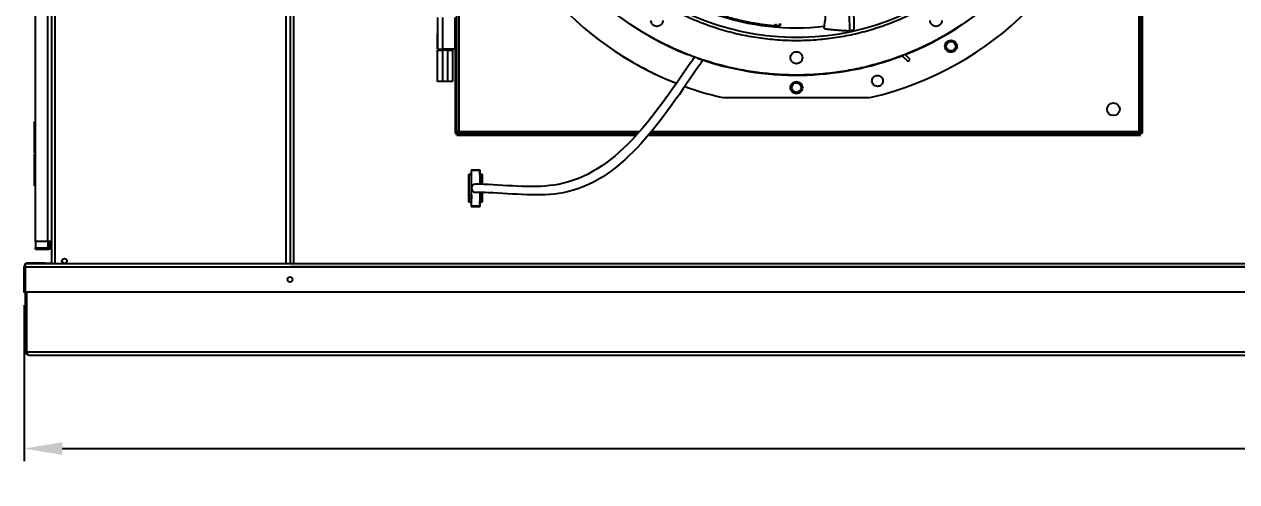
# Model space of a CAD drawing. Header units: inches. Extents: x 1229 to 1453, y -1023 to -720.
# Drawn here: x 1228.68 to 1276.56, y -953.05 to -934.96 of the extents above; entities that cross this region are included whole.
import ezdxf

# ---------------------------------------------------------------- set-up
doc = ezdxf.new("R2010")
doc.units = ezdxf.units.IN
doc.header["$MEASUREMENT"] = 0
doc.header["$PDSIZE"] = -1
doc.dimstyles.new('RAE Solutions', dxfattribs={"dimtxt": 2, "dimasz": 1.5, "dimexe": 0.5, "dimexo": 0.5, "dimgap": 0.5, "dimtad": 0, "dimtih": 1, "dimtoh": 1, "dimdec": 3, "dimrnd": 0.125, "dimzin": 1, "dimdsep": 46, "dimlunit": 5, "dimtxsty": 'Standard', "dimcen": 0.09, "dimadec": 0, "dimazin": 0, "dimtfac": 1, "dimtdec": 3, "dimtofl": 0, "dimtmove": 0, "dimatfit": 3, "dimfxl": 1, "dimtolj": 1, "dimtzin": 1, "dimarcsym": 0})

# ---------------------------------------------------------------- blocks, each defined once
blk = doc.blocks.new('*D263')
at = {"color": 0, "lineweight": -2, "transparency": 16777216}
for p, q in [((1228.678, -946.065), (1228.678, -952.235)), ((1369.669, -945.937), (1369.669, -952.235)), ((1230.178, -951.735), (1296.674, -951.735)), ((1368.169, -951.735), (1301.674, -951.735))]:
    blk.add_line(p, q, dxfattribs=at)
at = {"color": 0, "transparency": 16777216}
for points in [[(1230.178, -951.485), (1230.178, -951.985), (1228.678, -951.735)], [(1368.169, -951.485), (1368.169, -951.985), (1369.669, -951.735)]]:
    blk.add_solid(points, dxfattribs=at)
at = {"layer": 'Defpoints', "color": 0, "transparency": 16777216}
for p in [(1228.678, -945.565), (1369.669, -945.437), (1369.669, -951.735)]:
    blk.add_point(p, dxfattribs=at)
at = {"color": 0, "transparency": 16777216, "insert": (1299.174, -951.735), "char_height": 2, "attachment_point": 5}
blk.add_mtext('\\A1;141', dxfattribs=at)

msp = doc.modelspace()

# ---------------------------------------------------------------- linework, layer by layer
at = {"color": 18, "linetype": 'Continuous', "lineweight": 25, "true_color": 0x000000}
for p, q in [((1229.1261, -943.5456), (1229.1261, -907.2956)), ((1229.6051, -943.5456), (1229.6051, -907.2956)), ((1229.7511, -907.2956), (1229.7511, -943.5456)), ((1229.7671, -944.4265), (1229.7671, -907.0196)), ((1229.9001, -944.4265), (1229.9001, -907.0196)), ((1239.0171, -944.4265), (1239.0171, -911.0276)), ((1239.1739, -910.9825), (1239.1739, -944.4265)), ((1239.3069, -910.9825), (1239.3069, -944.4265)), ((1245.7536, -911.8687), (1245.7536, -939.2706)), ((1245.8366, -911.9447), (1245.8366, -939.1947)), ((1272.6906, -911.9447), (1272.6906, -939.1947)), ((1272.7736, -939.2706), (1272.7736, -911.8687)), ((1272.8366, -939.2706), (1272.8366, -911.8687)), ((1261.2783, -935.2184), (1261.2457, -933.5758)), ((1245.0031, -934.6997), (1245.0031, -935.3343)), ((1245.1906, -934.6997), (1245.1906, -935.9397)), ((1245.6906, -935.9397), (1245.6906, -934.6997)), ((1258.4131, -935.0232), (1258.4394, -935.0248)), ((1261.2783, -935.2184), (1261.4423, -935.1659)), ((1244.9931, -935.9397), (1244.9931, -935.3343)), ((1244.9931, -935.3343), (1245.0031, -935.3343)), ((1245.0031, -935.3343), (1245.0031, -935.9397)), ((1244.9931, -935.9397), (1245.0031, -935.9397)), ((1245.0026, -937.2297), (1245.0026, -935.9897)), ((1245.0026, -935.9897), (1245.1901, -935.9897)), ((1245.0031, -935.9397), (1245.1906, -935.9397)), ((1245.0496, -935.9397), (1245.0496, -935.9897)), ((1245.1901, -935.9897), (1245.1901, -937.2297)), ((1245.4091, -935.9897), (1245.1901, -935.9897)), ((1245.6906, -935.9397), (1245.1906, -935.9397)), ((1245.4091, -937.2297), (1245.4091, -935.9897)), ((1245.4091, -935.9897), (1245.5966, -935.9897)), ((1245.5496, -935.9897), (1245.5496, -935.9397)), ((1245.5966, -935.9897), (1245.5966, -937.2297)), ((1245.6906, -935.9397), (1245.6906, -939.2706)), ((1263.3513, -936.2031), (1263.5871, -936.4389)), ((1263.669, -936.3538), (1263.4716, -936.1564)), ((1263.5871, -936.4389), (1263.669, -936.3538)), ((1245.1901, -937.2297), (1245.0026, -937.2297)), ((1245.4091, -937.2297), (1245.1901, -937.2297)), ((1245.5966, -937.2297), (1245.4091, -937.2297)), ((1256.2059, -937.8487), (1256.2963, -937.8592)), ((1256.2963, -937.8592), (1262.0514, -937.8592)), ((1262.0514, -937.8592), (1262.1418, -937.8487)), ((1229.0791, -940.0406), (1229.0791, -938.8006)), ((1229.1261, -938.8006), (1229.0791, -938.8006)), ((1245.6906, -939.2706), (1245.7536, -939.2706)), ((1245.7607, -939.3407), (1245.7607, -939.2777)), ((1245.7607, -939.2777), (1252.9105, -939.2777)), ((1245.7607, -939.3407), (1252.8535, -939.3407)), ((1245.8366, -939.1947), (1252.9842, -939.1947)), ((1253.3331, -939.3407), (1272.7665, -939.3407)), ((1253.3862, -939.2777), (1272.7665, -939.2777)), ((1253.4552, -939.1947), (1272.6906, -939.1947)), ((1272.7665, -939.3407), (1272.7665, -939.2777)), ((1272.8366, -939.2706), (1272.7736, -939.2706)), ((1229.1261, -940.0406), (1229.0791, -940.0406)), ((1229.0796, -941.3431), (1229.0796, -940.1031)), ((1229.1261, -940.1031), (1229.0796, -940.1031)), ((1229.0949, -940.0406), (1229.0949, -940.1031)), ((1229.7511, -940.1031), (1229.7671, -940.1031)), ((1246.2271, -940.9012), (1246.2271, -941.9862)), ((1246.3221, -940.9012), (1246.2271, -940.9012)), ((1246.2371, -940.9012), (1246.2371, -941.7162)), ((1246.3321, -940.9012), (1246.2371, -940.9012)), ((1246.2371, -940.9112), (1246.2371, -941.9762)), ((1246.3321, -940.9112), (1246.2371, -940.9112)), ((1246.6821, -940.7262), (1246.3221, -940.7262)), ((1246.3221, -940.7262), (1246.3221, -940.9012)), ((1246.6721, -940.7262), (1246.3321, -940.7262)), ((1246.3321, -940.7262), (1246.3321, -940.9012)), ((1246.6721, -940.7362), (1246.3321, -940.7362)), ((1246.3321, -940.7362), (1246.3321, -940.9112)), ((1246.3321, -940.9112), (1246.3321, -941.9762)), ((1246.6721, -940.9012), (1246.6721, -940.7262)), ((1246.6721, -940.9112), (1246.6721, -940.7362)), ((1246.7671, -940.9012), (1246.6721, -940.9012)), ((1246.7671, -940.9112), (1246.6721, -940.9112)), ((1246.6721, -940.9112), (1246.6721, -941.2852)), ((1246.6821, -940.9012), (1246.6821, -940.7262)), ((1246.7771, -940.9012), (1246.6821, -940.9012)), ((1246.7671, -941.2885), (1246.7671, -940.9012)), ((1246.7671, -941.2885), (1246.7671, -940.9112)), ((1246.7771, -941.2889), (1246.7771, -940.9012)), ((1229.1261, -941.3431), (1229.0796, -941.3431)), ((1229.7511, -941.3431), (1229.7671, -941.3431)), ((1246.7671, -941.1501), (1246.7671, -941.2885)), ((1246.2371, -941.7162), (1246.3471, -941.7162)), ((1246.3471, -941.8662), (1246.2371, -941.8662)), ((1246.2371, -941.8662), (1246.2371, -941.9662)), ((1246.3471, -941.7162), (1246.3471, -941.8662)), ((1246.6721, -941.6099), (1246.6721, -941.9762)), ((1246.7671, -941.9662), (1246.7671, -941.6122)), ((1246.7671, -941.9762), (1246.7671, -941.6122)), ((1246.7771, -941.9862), (1246.7771, -941.6124)), ((1246.2271, -941.9862), (1246.3221, -941.9862)), ((1246.2371, -941.9662), (1246.3321, -941.9662)), ((1246.2371, -941.9762), (1246.3321, -941.9762)), ((1246.3221, -941.9862), (1246.3221, -942.1612)), ((1246.3221, -942.1612), (1246.6821, -942.1612)), ((1246.3321, -941.9662), (1246.3321, -942.1412)), ((1246.3321, -941.9762), (1246.3321, -942.1512)), ((1246.3321, -942.1412), (1246.6721, -942.1412)), ((1246.3321, -942.1512), (1246.6721, -942.1512)), ((1246.6721, -942.1412), (1246.6721, -941.9662)), ((1246.6721, -941.9662), (1246.7671, -941.9662)), ((1246.6721, -942.1512), (1246.6721, -941.9762)), ((1246.6721, -941.9762), (1246.7671, -941.9762)), ((1246.6821, -941.9862), (1246.7771, -941.9862)), ((1246.6821, -942.1612), (1246.6821, -941.9862)), ((1229.6051, -943.5456), (1229.1261, -943.5456)), ((1229.1261, -943.5456), (1229.1261, -943.7956)), ((1229.1261, -943.8586), (1229.1261, -943.7956)), ((1229.1261, -943.7956), (1229.6051, -943.7956)), ((1229.7252, -943.5456), (1229.6051, -943.5456)), ((1229.6051, -943.5456), (1229.6051, -943.7956)), ((1229.6051, -943.7956), (1229.6051, -943.8586)), ((1229.6881, -943.7956), (1229.6881, -943.5456)), ((1229.7252, -943.7956), (1229.6881, -943.7956)), ((1229.7511, -943.5456), (1229.7252, -943.5456)), ((1229.7511, -943.7956), (1229.7252, -943.7956)), ((1229.7511, -943.7956), (1229.7511, -943.5456)), ((1229.1261, -943.8586), (1229.6051, -943.8586)), ((1228.6784, -945.5645), (1228.6784, -944.539)), ((1228.7284, -944.539), (1228.6784, -944.539)), ((1228.7284, -944.4265), (1228.7284, -944.4025)), ((1228.7284, -944.4025), (1229.7284, -944.4025)), ((1369.6194, -944.4265), (1228.7284, -944.4265)), ((1228.7284, -944.5595), (1228.7284, -944.4265)), ((1228.7284, -945.5515), (1228.7284, -944.5595)), ((1369.6194, -944.5595), (1228.7284, -944.5595)), ((1229.4909, -944.406), (1228.8114, -944.406)), ((1228.8114, -944.406), (1228.8114, -944.4265)), ((1229.4909, -944.406), (1229.4909, -944.4265)), ((1229.7284, -944.4265), (1229.7284, -944.4025)), ((1229.7284, -944.4025), (1229.7671, -944.4025)), ((1228.7284, -945.5645), (1228.6784, -945.5645)), ((1228.7284, -945.5645), (1228.7284, -945.5515)), ((1369.5623, -945.5515), (1228.7284, -945.5515)), ((1228.7284, -947.906), (1228.7284, -945.5645)), ((1228.7784, -947.906), (1228.7784, -945.5515)), ((1228.7854, -947.906), (1228.7854, -945.5515)), ((1228.7284, -947.906), (1228.7784, -947.906)), ((1228.7854, -947.906), (1369.5623, -947.906)), ((1228.8614, -948.039), (1369.4864, -948.039))]:
    msp.add_line(p, q, dxfattribs=at)
at = {"color": 18, "true_color": 0x000000}
msp.add_line((1239.1739, -944.539), (1359.1739, -944.539), dxfattribs=at)
at = {"color": 18, "linetype": 'Continuous', "lineweight": 25, "true_color": 0x000000}
for centre, radius in [((1259.1739, -925.2608), 11.7126), ((1265.2762, -935.8304), 0.1875), ((1259.1739, -937.4655), 0.1875), ((1271.6906, -938.3197), 0.25), ((1230.2671, -944.3196), 0.0995), ((1239.1739, -945.0515), 0.0995)]:
    msp.add_circle(centre, radius, dxfattribs=at)
for centre, radius, start, end in [((1259.1739, -925.2608), 12.9331, 193.26667, 248.51312), ((1259.1739, -925.2608), 12.9331, 283.26667, 346.73333), ((1259.1739, -925.2608), 10.2157, 224.36307, 313.03719), ((1259.1739, -925.2608), 11.7147, 291.53134, 314.20264), ((1259.1739, -925.2608), 9.8425, 250.57522, 276.47911), ((1259.1739, -925.2608), 11.7147, 240.6662, 248.46866), ((1259.1739, -925.2608), 12.9331, 237.30348, 248.51312), ((1259.1739, -925.2608), 11.7147, 250.65335, 290.90006), ((1259.1739, -925.2608), 12.9331, 250.083, 256.73333), ((1246.5021, -941.4437), 0.1631, 90, 270), ((1229.6051, -943.7126), 0.083, 270, 0), ((1229.6051, -943.7126), 0.146, 270, 325.35478), ((1228.8114, -944.539), 0.133, 128.61324, 180), ((1228.8114, -944.539), 0.133, 90, 122.2353)]:
    msp.add_arc(centre, radius, start, end, dxfattribs=at)
for points, knots in [([(1270.8834, -925.2608), (1270.8786, -925.5163), (1270.8689, -926.0272), (1270.7909, -926.7903), (1270.6667, -927.5468), (1270.4924, -928.2936), (1270.2699, -929.0274), (1269.9998, -929.745), (1269.6833, -930.4435), (1269.3218, -931.1197), (1268.9169, -931.7709), (1268.4703, -932.3942), (1267.9838, -932.9869), (1267.4597, -933.5466), (1266.9, -934.0708), (1266.3073, -934.5572), (1265.684, -935.0039), (1265.0328, -935.4088), (1264.3565, -935.7703), (1263.6581, -936.0867), (1262.9404, -936.3568), (1262.2067, -936.5794), (1261.4599, -936.7535), (1260.7033, -936.8784), (1259.9402, -936.9536), (1259.1739, -936.9787), (1258.4075, -936.9536), (1257.6444, -936.8784), (1256.8878, -936.7535), (1256.141, -936.5794), (1255.4073, -936.3568), (1254.6896, -936.0867), (1253.9912, -935.7702), (1253.3149, -935.4088), (1252.6637, -935.0039), (1252.0405, -934.5572), (1251.4477, -934.0708), (1250.8881, -933.5466), (1250.3639, -932.9869), (1249.8774, -932.3942), (1249.4308, -931.7709), (1249.0259, -931.1197), (1248.6644, -930.4435), (1248.3479, -929.745), (1248.0778, -929.0274), (1247.8553, -928.2936), (1247.681, -927.5468), (1247.5568, -926.7903), (1247.4788, -926.0272), (1247.4692, -925.5163), (1247.4643, -925.2608)], [0, 0, 0, 0, 0.0208333, 0.0416667, 0.0625, 0.0833333, 0.1041667, 0.125, 0.1458333, 0.1666667, 0.1875, 0.2083333, 0.2291667, 0.25, 0.2708333, 0.2916666, 0.3125, 0.3333333, 0.3541666, 0.375, 0.3958333, 0.4166666, 0.4375, 0.4583333, 0.4791667, 0.5, 0.5208333, 0.5416667, 0.5624999, 0.5833334, 0.6041667, 0.625, 0.6458333, 0.6666667, 0.6875, 0.7083334, 0.7291666, 0.75, 0.7708333, 0.7916666, 0.8125, 0.8333333, 0.8541667, 0.875, 0.8958333, 0.9166667, 0.9375, 0.9583333, 0.9791667, 1, 1, 1, 1]), ([(1266.0611, -932.9896), (1265.8701, -933.1527), (1265.488, -933.4791), (1264.8717, -933.9141), (1264.2278, -934.3062), (1263.5565, -934.6496), (1262.8621, -934.9435), (1262.1482, -935.1861), (1261.4185, -935.3761), (1260.6769, -935.5125), (1259.9274, -935.5947), (1259.1739, -935.6221), (1258.4203, -935.5947), (1257.6708, -935.5125), (1256.9292, -935.3761), (1256.1995, -935.1861), (1255.4856, -934.9435), (1254.7912, -934.6496), (1254.1199, -934.3062), (1253.476, -933.9141), (1252.8597, -933.4791), (1252.4776, -933.1527), (1252.2866, -932.9896)], [0, 0, 0, 0, 0.05000005, 0.10000004, 0.15000001, 0.19999991, 0.24999998, 0.30000002, 0.35, 0.4000001, 0.45000005, 0.50000015, 0.54999993, 0.59999988, 0.64999998, 0.69999996, 0.75000001, 0.80000007, 0.85000011, 0.90000008, 0.95000007, 1, 1, 1, 1]), ([(1260.2741, -935.1353), (1260.3117, -934.7985), (1260.3635, -934.3343), (1260.3829, -933.8679), (1260.3883, -933.7398)], [0, 0, 0, 0, 0.7254286, 1, 1, 1, 1]), ([(1261.4156, -933.5268), (1261.4161, -933.5562), (1261.4266, -934.1039), (1261.4347, -934.6495), (1261.4423, -935.1659)], [0, 0, 0, 0, 0.0537393, 1, 1, 1, 1]), ([(1256.061, -934.5462), (1256.1678, -934.5809), (1256.3704, -934.6466), (1256.6678, -934.7295), (1256.9409, -934.7974), (1257.196, -934.8534), (1257.432, -934.8989), (1257.6537, -934.9362), (1257.8597, -934.9663), (1258.0557, -934.9906), (1258.242, -935.0104), (1258.3637, -935.0204), (1258.4237, -935.0253)], [0, 0, 0, 0, 0.1482365, 0.2810993, 0.3993925, 0.5067531, 0.6082051, 0.6957606, 0.7799422, 0.8577262, 0.9298838, 1, 1, 1, 1]), ([(1253.8983, -934.8075), (1253.8947, -934.8385), (1253.8876, -934.9003), (1253.833, -934.9789), (1253.7549, -935.0315), (1253.662, -935.0499), (1253.5692, -935.0315), (1253.4911, -934.9789), (1253.4365, -934.9003), (1253.4294, -934.8385), (1253.4258, -934.8075)], [0, 0, 0, 0, 0.12499912, 0.25000073, 0.37500233, 0.50000177, 0.6250012, 0.75000281, 0.87500088, 1, 1, 1, 1]), ([(1258.4237, -935.0253), (1258.4127, -935.0208), (1258.3895, -935.0112), (1258.3585, -934.9649), (1258.3422, -934.9407)], [0, 0, 0, 0, 0.4758667, 1, 1, 1, 1]), ([(1258.5016, -934.9306), (1258.5023, -934.9361), (1258.5038, -934.9474), (1258.5015, -934.9652), (1258.4953, -934.983), (1258.485, -934.9991), (1258.4713, -935.0121), (1258.4557, -935.0208), (1258.4395, -935.0255), (1258.4288, -935.0254), (1258.4237, -935.0253)], [0, 0, 0, 0, 0.11321227, 0.23595946, 0.36598528, 0.4999921, 0.63402043, 0.76405697, 0.8867816, 1, 1, 1, 1]), ([(1258.4237, -935.0253), (1258.4339, -935.0261), (1258.4506, -935.0274), (1258.4649, -935.0284), (1258.4695, -935.0287), (1258.4688, -935.0287), (1258.4686, -935.0287)], [0, 0, 0, 0, 0.4487651, 0.7277401, 0.9354689, 1, 1, 1, 1]), ([(1258.4689, -935.0287), (1258.4745, -935.0288), (1258.486, -935.0289), (1258.5035, -935.0242), (1258.5204, -935.0153), (1258.5348, -935.0021), (1258.5456, -934.9866), (1258.5491, -934.975), (1258.5507, -934.9697)], [0, 0, 0, 0, 0.1513439, 0.3155173, 0.4894195, 0.6686126, 0.8477257, 1, 1, 1, 1]), ([(1258.55, -934.9503), (1258.552, -934.9575), (1258.5541, -934.9648), (1258.5509, -934.9696), (1258.5508, -934.9697)], [0, 0, 0, 0, 0.9736453, 1, 1, 1, 1]), ([(1260.2741, -935.1353), (1260.332, -935.1427), (1260.4438, -935.1569), (1260.6061, -935.174), (1260.7701, -935.189), (1260.9376, -935.2015), (1261.1102, -935.2118), (1261.223, -935.2162), (1261.2783, -935.2184)], [0, 0, 0, 0, 0.1737118, 0.3354176, 0.4850761, 0.6632667, 0.8349165, 1, 1, 1, 1]), ([(1264.9219, -934.8075), (1264.9183, -934.8385), (1264.9112, -934.9003), (1264.8566, -934.9789), (1264.7785, -935.0315), (1264.6857, -935.0499), (1264.5928, -935.0315), (1264.5147, -934.9789), (1264.4601, -934.9003), (1264.453, -934.8385), (1264.4494, -934.8075)], [0, 0, 0, 0, 0.1249991, 0.249999, 0.3750006, 0.5, 0.6249994, 0.750001, 0.8750009, 1, 1, 1, 1]), ([(1265.04, -935.8304), (1265.0435, -935.7996), (1265.0506, -935.738), (1265.1047, -935.6596), (1265.1822, -935.607), (1265.2745, -935.5881), (1265.3673, -935.6057), (1265.446, -935.6578), (1265.5016, -935.7367), (1265.5088, -935.7992), (1265.5124, -935.8304)], [0, 0, 0, 0, 0.1245787, 0.2488747, 0.3733756, 0.4977489, 0.6221025, 0.7475163, 0.873759, 1, 1, 1, 1]), ([(1258.9376, -936.2844), (1258.9412, -936.2535), (1258.9483, -936.1917), (1259.0029, -936.113), (1259.081, -936.0605), (1259.1739, -936.042), (1259.2667, -936.0605), (1259.3448, -936.113), (1259.3994, -936.1917), (1259.4065, -936.2535), (1259.4101, -936.2844)], [0, 0, 0, 0, 0.1249991, 0.2500007, 0.3749975, 0.4999969, 0.6250025, 0.7499993, 0.8750009, 1, 1, 1, 1]), ([(1265.5124, -935.8304), (1265.5089, -935.8614), (1265.5017, -935.9235), (1265.4467, -936.0023), (1265.3681, -936.0548), (1265.2747, -936.0728), (1265.1816, -936.0536), (1265.1039, -936.0004), (1265.0503, -935.9219), (1265.0434, -935.8608), (1265.04, -935.8304)], [0, 0, 0, 0, 0.1254908, 0.2509653, 0.3764325, 0.5019057, 0.6273876, 0.7528822, 0.8772354, 1, 1, 1, 1]), ([(1255.4775, -936.3771), (1255.4492, -936.4188), (1255.4209, -936.4605), (1255.3926, -936.5023), (1255.3926, -936.5023), (1255.3926, -936.5023), (1255.3926, -936.5023), (1255.368, -936.5386), (1255.3434, -936.5749), (1255.3188, -936.6112), (1255.3021, -936.6358), (1255.2854, -936.6605), (1255.2688, -936.6851), (1253.74, -938.9414), (1251.59, -942.1148), (1247.8341, -941.6386), (1246.6696, -941.6091), (1246.4976, -941.6068)], [-0.3298403, -0.3298403, -0.3298403, -0.3298403, -0.195731, -0.195731, -0.195731, -0.195731, -0.195731, -0.195731, -0.079089, -0.079089, -0.079089, 0, 0, 0, 7.2472697, 10.1929424, 10.7060179, 10.7060179, 10.7060179, 10.7060179]), ([(1255.1443, -936.2584), (1255.1172, -936.2985), (1255.09, -936.3386), (1255.0628, -936.3787), (1255.0385, -936.4146), (1255.0142, -936.4505), (1254.9898, -936.4864), (1254.9889, -936.4878), (1254.9879, -936.4892), (1254.987, -936.4906), (1253.4885, -938.7011), (1251.3491, -941.7786), (1247.7117, -941.3174), (1246.6097, -941.283), (1246.5021, -941.2805)], [-0.1037755, -0.1037755, -0.1037755, -0.1037755, 0.0250348, 0.0250348, 0.0250348, 0.1403463, 0.1403463, 0.1403463, 0.1448443, 0.1448443, 0.1448443, 7.2472697, 10.1929424, 10.5128293, 10.5128293, 10.5128293, 10.5128293]), ([(1259.4101, -936.2844), (1259.4065, -936.3153), (1259.3994, -936.3772), (1259.3448, -936.4558), (1259.2667, -936.5083), (1259.1739, -936.5268), (1259.081, -936.5083), (1259.0029, -936.4558), (1258.9483, -936.3772), (1258.9412, -936.3153), (1258.9376, -936.2844)], [0, 0, 0, 0, 0.1249993, 0.250001, 0.374997, 0.5000031, 0.625003, 0.749999, 0.8750007, 1, 1, 1, 1]), ([(1262.1569, -937.2018), (1262.1602, -937.1733), (1262.1667, -937.1166), (1262.2167, -937.0447), (1262.288, -936.9967), (1262.3726, -936.9797), (1262.4575, -936.9961), (1262.5293, -937.0438), (1262.58, -937.116), (1262.5866, -937.1732), (1262.59, -937.2018)], [0, 0, 0, 0, 0.1255135, 0.2499867, 0.3743935, 0.4988922, 0.6232597, 0.7479394, 0.8738314, 1, 1, 1, 1]), ([(1258.9376, -937.4655), (1258.9413, -937.4343), (1258.9485, -937.3721), (1259.0035, -937.2936), (1259.0815, -937.2415), (1259.1739, -937.2232), (1259.2662, -937.2415), (1259.3442, -937.2936), (1259.3992, -937.3721), (1259.4065, -937.4343), (1259.4101, -937.4655)], [0, 0, 0, 0, 0.1262511, 0.2513295, 0.3756274, 0.4999969, 0.6243726, 0.7486705, 0.8737489, 1, 1, 1, 1]), ([(1259.4101, -937.4655), (1259.4066, -937.4963), (1259.3995, -937.5581), (1259.345, -937.6367), (1259.2668, -937.6894), (1259.1739, -937.7079), (1259.0809, -937.6894), (1259.0027, -937.6367), (1258.9482, -937.5581), (1258.9412, -937.4963), (1258.9376, -937.4655)], [0, 0, 0, 0, 0.1245351, 0.2497058, 0.3748572, 0.5000031, 0.6251428, 0.7502942, 0.8754649, 1, 1, 1, 1]), ([(1262.59, -937.2018), (1262.5867, -937.2302), (1262.5802, -937.287), (1262.5299, -937.3591), (1262.4581, -937.4072), (1262.3728, -937.424), (1262.2875, -937.4067), (1262.216, -937.3582), (1262.1665, -937.2861), (1262.1601, -937.2298), (1262.1569, -937.2018)], [0, 0, 0, 0, 0.1252412, 0.2504823, 0.3757092, 0.5009322, 0.6261603, 0.7514072, 0.8764868, 1, 1, 1, 1]), ([(1245.8366, -939.1947), (1245.8244, -939.2063), (1245.8045, -939.2253), (1245.7834, -939.2468), (1245.7705, -939.2573), (1245.7618, -939.2633), (1245.755, -939.2679), (1245.7541, -939.2697), (1245.7536, -939.2706)], [0, 0, 0, 0, 0.3258872, 0.532605, 0.6334719, 0.7438525, 0.8655852, 1, 1, 1, 1]), ([(1245.7607, -939.2777), (1245.7613, -939.277), (1245.7625, -939.2756), (1245.77, -939.265), (1245.7844, -939.248), (1245.8079, -939.2243), (1245.8268, -939.2048), (1245.8366, -939.1947)], [0, 0, 0, 0, 0.1567996, 0.3135501, 0.4731286, 0.7271257, 1, 1, 1, 1]), ([(1272.7736, -939.2706), (1272.7731, -939.2697), (1272.7722, -939.268), (1272.7654, -939.2633), (1272.7568, -939.2574), (1272.7438, -939.2468), (1272.7227, -939.2253), (1272.7028, -939.2063), (1272.6906, -939.1947)], [0, 0, 0, 0, 0.1341537, 0.2556433, 0.3658237, 0.4665063, 0.674499, 1, 1, 1, 1]), ([(1272.6906, -939.1947), (1272.7028, -939.2074), (1272.7222, -939.2278), (1272.7462, -939.2514), (1272.7579, -939.2674), (1272.7638, -939.2763), (1272.7657, -939.2773), (1272.7665, -939.2777)], [0, 0, 0, 0, 0.3419603, 0.5458778, 0.7126603, 0.879217, 1, 1, 1, 1]), ([(1228.8614, -948.039), (1228.8465, -948.0376), (1228.8144, -948.0344), (1228.7744, -948.0104), (1228.7447, -947.9742), (1228.7304, -947.9389), (1228.729, -947.9155), (1228.7284, -947.906)], [0, 0, 0, 0, 0.2307479, 0.4984397, 0.6861954, 0.8736402, 1, 1, 1, 1]), ([(1228.7903, -947.9488), (1228.7901, -947.9485), (1228.7851, -947.9423), (1228.78, -947.9271), (1228.7788, -947.9123), (1228.7784, -947.906)], [0, 0, 0, 0, 0.0213434, 0.5824645, 1, 1, 1, 1]), ([(1228.7854, -947.906), (1228.7864, -947.9171), (1228.7881, -947.9381), (1228.7939, -947.9731), (1228.8049, -948.0051), (1228.8305, -948.0325), (1228.8497, -948.0366), (1228.8614, -948.039)], [0, 0, 0, 0, 0.1482896, 0.2809185, 0.5008019, 0.69753, 1, 1, 1, 1])]:
    msp.add_open_spline(points, degree=3, knots=knots, dxfattribs=at)

# ---------------------------------------------------------------- dimensions: what is measured, and where the dimension line sits
at = {"color": 18, "true_color": 0x000000}
dim = msp.add_linear_dim(base=(1369.6694, -951.7351), p1=(1228.6784, -945.5645), p2=(1369.6694, -945.4373), dimstyle='RAE Solutions', dxfattribs=at)
dim.commit()
dim.dimension.update_dxf_attribs({"geometry": '*D263', "text_midpoint": (1299.1739, -951.7351)})

doc.saveas('drawing.dxf')
